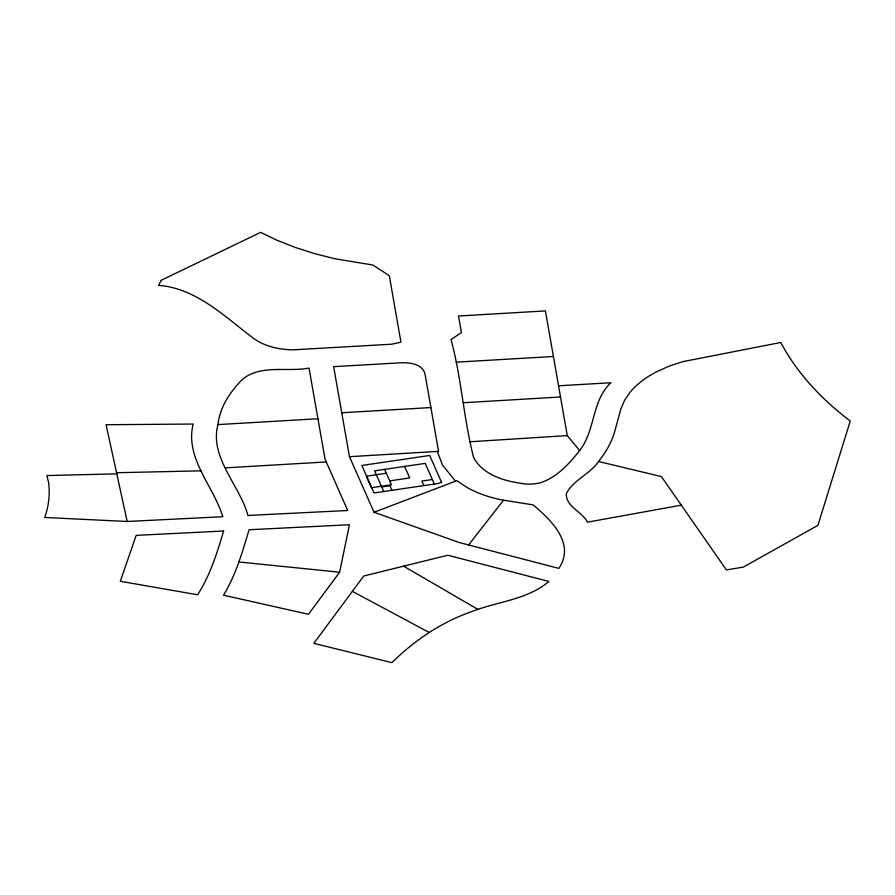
<?xml version="1.0" encoding="UTF-8"?>
<svg xmlns="http://www.w3.org/2000/svg" width="895" height="895" viewBox="0 0 895 895"><rect width="100%" height="100%" fill="white"/><g stroke="black" fill="none" stroke-linecap="round" stroke-linejoin="round"><path stroke-width="1.34" d="M217.955 424.599C219.879 406.956 230.205 391.697 242.411 379.368C260.848 364.12 287.373 372.275 309.032 368.08L325.042 459.191L347.719 510.497L247.926 515.464C240.095 485.638 209.139 457.636 217.955 424.599L317.949 418.748M339.641 572.218L349.442 524.75L249.067 529.75C242.4 552.181 235.81 575.049 223.526 595.197L308.473 614.283L339.641 572.218L238.853 561.97M579.647 450.487C569.365 463.767 556.757 477.393 540.457 482.774A27.756 16.032 0 0 1 520.163 483.21C502.554 480.604 482.774 474.238 473.634 457.658C463.644 418.905 461.529 378.093 451.046 339.585L461.417 332.548L458.508 316.013L545.413 310.912L567.285 435.608L579.647 450.487C595.567 430.45 591.517 400.68 610.927 382.736L558.558 385.801M352.384 591.36L363.75 576L447.836 555.236L548.881 581.459C526.931 600.097 496.524 601.585 470.58 612.023C440.754 622.528 414.363 640.596 391.887 662.636L313.809 643.348L352.384 591.36L429.175 632.463M468.622 544.954L503.516 500.193L533.174 504.892C551.04 520.029 575.642 543.366 558.883 568.381L459.325 542.538L374.043 512.264L349.464 456.696L333.634 366.659L401.598 362.743C410.469 362.52 422.932 364.108 425.125 374.546L438.561 451.348L349.464 456.696M598.509 461.484L661.394 476.576L726.404 569.925L743.342 567.083L817.918 525.343L850.25 421.03C822.259 399.819 797.3 373.685 780.776 342.472L682.874 361.636L669.549 365.988L657.4 371.358A111.651 64.462 0 0 0 629.912 392.457L624.363 400.703L620.783 409.295L614.395 432.643A202.662 117.01 0 0 1 598.498 461.473C589.995 474.283 573.247 479.877 566.345 493.581C565.562 506.671 582.164 511.492 587.422 522.177L681.296 505.172M374.043 512.264L456.897 480.649L466.608 487.193A94.221 54.405 0 0 0 500.26 499.623L503.516 500.193M386.349 473.242L366.368 476.185L371.47 487.719L391.451 484.777L384.637 469.36M389.739 480.895L409.709 477.952L404.607 466.418M381.74 486.992L389.929 485.784L391.932 490.303M432.341 479.53L421.881 481.074L423.883 485.593M470.02 441.772L567.285 435.608M456.114 362.173L553.401 356.501M463.23 402.739L560.516 397M341.745 412.752L430.898 407.561M225.887 467.828L326.261 461.954M127.168 521.483L222.821 516.717C213.76 486.41 184.515 457.882 193.208 424.04L106.091 424.722L127.168 521.483L44.75 517.467A223.459 129.014 0 0 0 48.598 482.416M116.82 473.835L46.876 475.569L48.598 482.416M116.585 472.728L201.632 470.826M403.555 566.155L478.131 609.517M455.521 481.174L442.432 464.975L437.331 451.416M434.343 484.05L425.203 463.386L374.602 470.848L383.742 491.512M223.616 531.015C217.138 553.054 210.068 575.284 197.638 594.783L120.322 581.291L136.174 535.367L223.616 531.015M161.313 280.236L158.538 285.337C196.721 288.324 224.712 316.796 253.699 338.455C265.043 346.622 279.262 349.576 293.023 349.844L391.741 344.195L400.96 342.203L389.325 275.738L372.935 265.032L334.719 258.722L314.514 253.587L295.216 247.423L276.958 240.218L260.613 232.364L161.313 280.236M441.526 482.237L438.293 483.468L374.009 492.944L361.86 465.467L429.689 455.465L441.526 482.237"/></g></svg>
